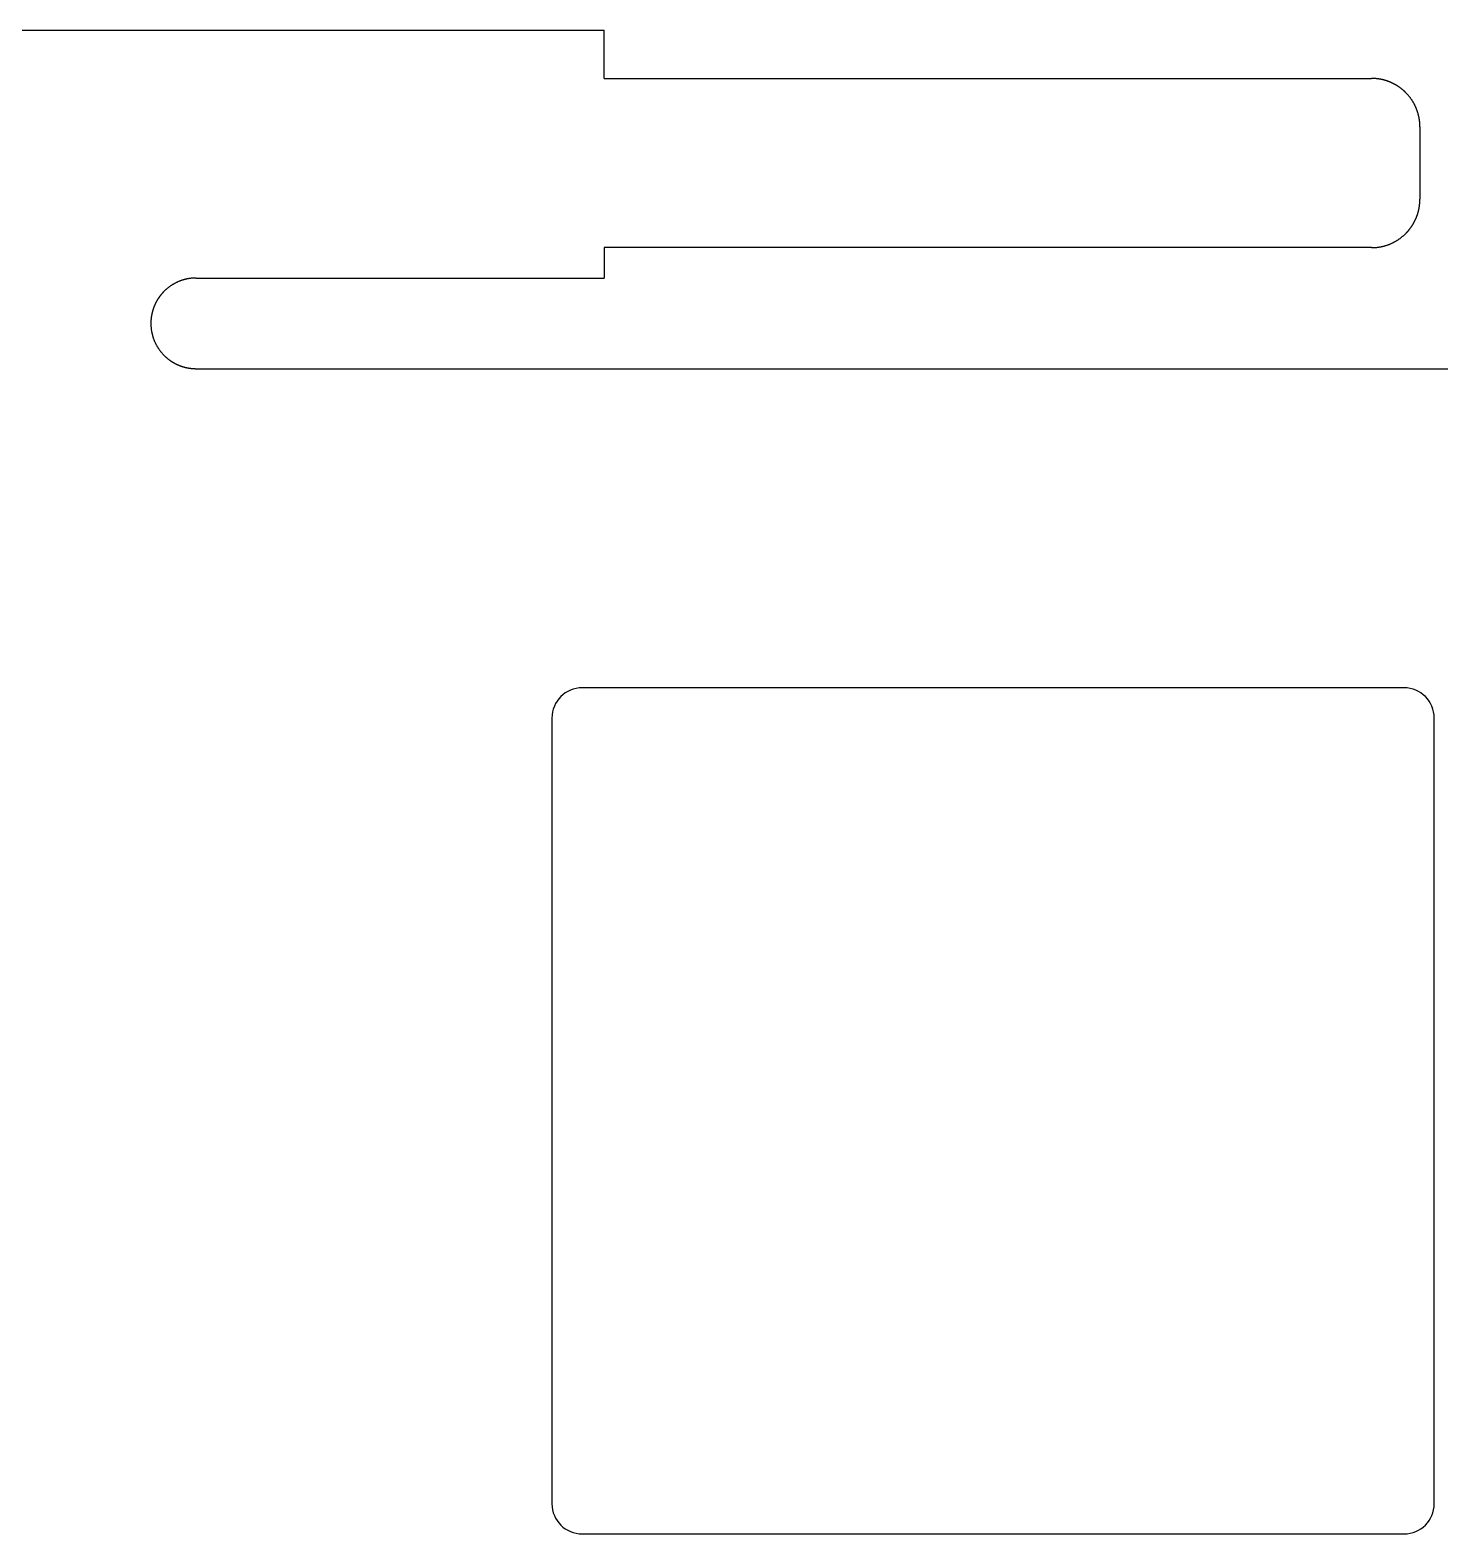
# Model space of a CAD drawing. Header units: millimetres. Extents: x -11 to 340, y -118 to 18.
# Drawn here: x 169.8 to 193.13, y -7 to 17.88 of the extents above; entities that cross this region are included whole.
import ezdxf

# ---------------------------------------------------------------- set-up
doc = ezdxf.new("R2010")
doc.units = ezdxf.units.MM
doc.header["$MEASUREMENT"] = 0
doc.layers.get('0').update_dxf_attribs({"linetype": 'CONTINUOUS'})
doc.layers.add('BLACK', color=7, linetype='CONTINUOUS')

msp = doc.modelspace()

# ---------------------------------------------------------------- linework, layer by layer
for points in [[(178.4375, 6.5), (178.4375, -6.5, 0.414212391), (178.9375, -7), (192.5375, -7, 0.414213562), (193.0375, -6.5), (193.0375, 6.5, 0.414213562), (192.5375, 7), (178.9375, 7, 0.414212391)], [(193.0375, -6.5), (193.0375, 6.5, 0.414213562), (192.5375, 7), (178.9375, 7, 0.414212391), (178.4375, 6.5), (178.4375, -6.5, 0.414212391), (178.9375, -7), (192.5375, -7, 0.414213562)]]:
    msp.add_lwpolyline(points, format="xyb", close=True)
at = {"layer": 'BLACK', "linetype": 'Continuous'}
for p, q in [((149.3, 17.882529), (179.3, 17.882529)), ((179.3, 17.082529), (179.3, 17.882529)), ((179.3, 17.082529), (192, 17.082529)), ((192.000728, 17.082529), (192, 17.082529)), ((192.004774, 17.082515), (192.000728, 17.082529)), ((192.008814, 17.082481), (192.004774, 17.082515)), ((192.012855, 17.082428), (192.008814, 17.082481)), ((192.016891, 17.082354), (192.012855, 17.082428)), ((192.020928, 17.082261), (192.016891, 17.082354)), ((192.024959, 17.082147), (192.020928, 17.082261)), ((192.02899, 17.082014), (192.024959, 17.082147)), ((192.033015, 17.08186), (192.02899, 17.082014)), ((192.037041, 17.081687), (192.033015, 17.08186)), ((192.041062, 17.081493), (192.037041, 17.081687)), ((192.045082, 17.08128), (192.041062, 17.081493)), ((192.049097, 17.081047), (192.045082, 17.08128)), ((192.053111, 17.080794), (192.049097, 17.081047)), ((192.05712, 17.080521), (192.053111, 17.080794)), ((192.061129, 17.080228), (192.05712, 17.080521)), ((192.065132, 17.079916), (192.061129, 17.080228)), ((192.069134, 17.079583), (192.065132, 17.079916)), ((192.073131, 17.079231), (192.069134, 17.079583)), ((192.077127, 17.078859), (192.073131, 17.079231)), ((192.081117, 17.078467), (192.077127, 17.078859)), ((192.085107, 17.078055), (192.081117, 17.078467)), ((192.08909, 17.077624), (192.085107, 17.078055)), ((192.093073, 17.077173), (192.08909, 17.077624)), ((192.09705, 17.076702), (192.093073, 17.077173)), ((192.101025, 17.076211), (192.09705, 17.076702)), ((192.104995, 17.075701), (192.101025, 17.076211)), ((192.108963, 17.07517), (192.104995, 17.075701)), ((192.112926, 17.074621), (192.108963, 17.07517)), ((192.116886, 17.074051), (192.112926, 17.074621)), ((192.120841, 17.073462), (192.116886, 17.074051)), ((192.124794, 17.072853), (192.120841, 17.073462)), ((192.128741, 17.072225), (192.124794, 17.072853)), ((192.132686, 17.071576), (192.128741, 17.072225)), ((192.136625, 17.070909), (192.132686, 17.071576)), ((192.140562, 17.070221), (192.136625, 17.070909)), ((192.144492, 17.069514), (192.140562, 17.070221)), ((192.14842, 17.068787), (192.144492, 17.069514)), ((192.152342, 17.068042), (192.14842, 17.068787)), ((192.156262, 17.067276), (192.152342, 17.068042)), ((192.160174, 17.066491), (192.156262, 17.067276)), ((192.164085, 17.065686), (192.160174, 17.066491)), ((192.167989, 17.064862), (192.164085, 17.065686)), ((192.17189, 17.064018), (192.167989, 17.064862)), ((192.175784, 17.063155), (192.17189, 17.064018)), ((192.179676, 17.062272), (192.175784, 17.063155)), ((192.183561, 17.06137), (192.179676, 17.062272)), ((192.187443, 17.060449), (192.183561, 17.06137)), ((192.191318, 17.059508), (192.187443, 17.060449)), ((192.19519, 17.058548), (192.191318, 17.059508)), ((192.199054, 17.057568), (192.19519, 17.058548)), ((192.202916, 17.056569), (192.199054, 17.057568)), ((192.20677, 17.055551), (192.202916, 17.056569)), ((192.210621, 17.054514), (192.20677, 17.055551)), ((192.214464, 17.053457), (192.210621, 17.054514)), ((192.218304, 17.052381), (192.214464, 17.053457)), ((192.222136, 17.051286), (192.218304, 17.052381)), ((192.225965, 17.050171), (192.222136, 17.051286)), ((192.229785, 17.049038), (192.225965, 17.050171)), ((192.233602, 17.047885), (192.229785, 17.049038)), ((192.237412, 17.046713), (192.233602, 17.047885)), ((192.241217, 17.045522), (192.237412, 17.046713)), ((192.245014, 17.044312), (192.241217, 17.045522)), ((192.248807, 17.043082), (192.245014, 17.044312)), ((192.252592, 17.041834), (192.248807, 17.043082)), ((192.256373, 17.040567), (192.252592, 17.041834)), ((192.260145, 17.039281), (192.256373, 17.040567)), ((192.263913, 17.037975), (192.260145, 17.039281)), ((192.267673, 17.036651), (192.263913, 17.037975)), ((192.271428, 17.035308), (192.267673, 17.036651)), ((192.275174, 17.033946), (192.271428, 17.035308)), ((192.278916, 17.032565), (192.275174, 17.033946)), ((192.282648, 17.031165), (192.278916, 17.032565)), ((192.286376, 17.029747), (192.282648, 17.031165)), ((192.290095, 17.02831), (192.286376, 17.029747)), ((192.293809, 17.026853), (192.290095, 17.02831)), ((192.297514, 17.025379), (192.293809, 17.026853)), ((192.301213, 17.023885), (192.297514, 17.025379)), ((192.304904, 17.022373), (192.301213, 17.023885)), ((192.308588, 17.020842), (192.304904, 17.022373)), ((192.312264, 17.019293), (192.308588, 17.020842)), ((192.315934, 17.017725), (192.312264, 17.019293)), ((192.319594, 17.016139), (192.315934, 17.017725)), ((192.323249, 17.014534), (192.319594, 17.016139)), ((192.326894, 17.012911), (192.323249, 17.014534)), ((192.330532, 17.011269), (192.326894, 17.012911)), ((192.334161, 17.009609), (192.330532, 17.011269)), ((192.337784, 17.007931), (192.334161, 17.009609)), ((192.341397, 17.006234), (192.337784, 17.007931)), ((192.345004, 17.004519), (192.341397, 17.006234)), ((192.3486, 17.002786), (192.345004, 17.004519)), ((192.35219, 17.001034), (192.3486, 17.002786)), ((192.35577, 16.999265), (192.35219, 17.001034)), ((192.359342, 16.997477), (192.35577, 16.999265)), ((192.362905, 16.995672), (192.359342, 16.997477)), ((192.36646, 16.993848), (192.362905, 16.995672)), ((192.370005, 16.992007), (192.36646, 16.993848)), ((192.373543, 16.990147), (192.370005, 16.992007)), ((192.37707, 16.98827), (192.373543, 16.990147)), ((192.38059, 16.986374), (192.37707, 16.98827)), ((192.384098, 16.984461), (192.38059, 16.986374)), ((192.3876, 16.98253), (192.384098, 16.984461)), ((192.39109, 16.980581), (192.3876, 16.98253)), ((192.394572, 16.978615), (192.39109, 16.980581)), ((192.398044, 16.976631), (192.394572, 16.978615)), ((192.401507, 16.974629), (192.398044, 16.976631)), ((192.404959, 16.972611), (192.401507, 16.974629)), ((192.408403, 16.970574), (192.404959, 16.972611)), ((192.411835, 16.968521), (192.408403, 16.970574)), ((192.415259, 16.966449), (192.411835, 16.968521)), ((192.418672, 16.964361), (192.415259, 16.966449)), ((192.422075, 16.962255), (192.418672, 16.964361)), ((192.425468, 16.960132), (192.422075, 16.962255)), ((192.428851, 16.957991), (192.425468, 16.960132)), ((192.432222, 16.955834), (192.428851, 16.957991)), ((192.435584, 16.95366), (192.432222, 16.955834)), ((192.438935, 16.951469), (192.435584, 16.95366)), ((192.442276, 16.94926), (192.438935, 16.951469)), ((192.445605, 16.947035), (192.442276, 16.94926)), ((192.448924, 16.944793), (192.445605, 16.947035)), ((192.452232, 16.942535), (192.448924, 16.944793)), ((192.455529, 16.940259), (192.452232, 16.942535)), ((192.458814, 16.937967), (192.455529, 16.940259)), ((192.462089, 16.935658), (192.458814, 16.937967)), ((192.465352, 16.933333), (192.462089, 16.935658)), ((192.468604, 16.930991), (192.465352, 16.933333)), ((192.471844, 16.928633), (192.468604, 16.930991)), ((192.475073, 16.926259), (192.471844, 16.928633)), ((192.47829, 16.923868), (192.475073, 16.926259)), ((192.481496, 16.921461), (192.47829, 16.923868)), ((192.484689, 16.919039), (192.481496, 16.921461)), ((192.487871, 16.916599), (192.484689, 16.919039)), ((192.491041, 16.914144), (192.487871, 16.916599)), ((192.494199, 16.911673), (192.491041, 16.914144)), ((192.497344, 16.909186), (192.494199, 16.911673)), ((192.500477, 16.906683), (192.497344, 16.909186)), ((192.503598, 16.904165), (192.500477, 16.906683)), ((192.506707, 16.901631), (192.503598, 16.904165)), ((192.509802, 16.899081), (192.506707, 16.901631)), ((192.512886, 16.896515), (192.509802, 16.899081)), ((192.515956, 16.893935), (192.512886, 16.896515)), ((192.519014, 16.891338), (192.515956, 16.893935)), ((192.522059, 16.888727), (192.519014, 16.891338)), ((192.525092, 16.8861), (192.522059, 16.888727)), ((192.52811, 16.883458), (192.525092, 16.8861)), ((192.531116, 16.880801), (192.52811, 16.883458)), ((192.534109, 16.878129), (192.531116, 16.880801)), ((192.537089, 16.875442), (192.534109, 16.878129)), ((192.540055, 16.87274), (192.537089, 16.875442)), ((192.543007, 16.870023), (192.540055, 16.87274)), ((192.545946, 16.867292), (192.543007, 16.870023)), ((192.548872, 16.864546), (192.545946, 16.867292)), ((192.551784, 16.861785), (192.548872, 16.864546)), ((192.554682, 16.85901), (192.551784, 16.861785)), ((192.557566, 16.85622), (192.554682, 16.85901)), ((192.560436, 16.853416), (192.557566, 16.85622)), ((192.563292, 16.850598), (192.560436, 16.853416)), ((192.568962, 16.844919), (192.563292, 16.850598)), ((192.574575, 16.839184), (192.568962, 16.844919)), ((192.580131, 16.833393), (192.574575, 16.839184)), ((192.585628, 16.827548), (192.580131, 16.833393)), ((192.591066, 16.821648), (192.585628, 16.827548)), ((192.596445, 16.815695), (192.591066, 16.821648)), ((192.601764, 16.809689), (192.596445, 16.815695)), ((192.607022, 16.803631), (192.601764, 16.809689)), ((192.612219, 16.797522), (192.607022, 16.803631)), ((192.617354, 16.791361), (192.612219, 16.797522)), ((192.622426, 16.785151), (192.617354, 16.791361)), ((192.627436, 16.778891), (192.622426, 16.785151)), ((192.632382, 16.772583), (192.627436, 16.778891)), ((192.637265, 16.766227), (192.632382, 16.772583)), ((192.642082, 16.759823), (192.637265, 16.766227)), ((192.646835, 16.753373), (192.642082, 16.759823)), ((192.651522, 16.746877), (192.646835, 16.753373)), ((192.656144, 16.740335), (192.651522, 16.746877)), ((192.660699, 16.73375), (192.656144, 16.740335)), ((192.665187, 16.72712), (192.660699, 16.73375)), ((192.669607, 16.720447), (192.665187, 16.72712)), ((192.67396, 16.713733), (192.669607, 16.720447)), ((192.678244, 16.706976), (192.67396, 16.713733)), ((192.68246, 16.700179), (192.678244, 16.706976)), ((192.686606, 16.693341), (192.68246, 16.700179)), ((192.690683, 16.686464), (192.686606, 16.693341)), ((192.69469, 16.679548), (192.690683, 16.686464)), ((192.698627, 16.672594), (192.69469, 16.679548)), ((192.702493, 16.665603), (192.698627, 16.672594)), ((192.706288, 16.658575), (192.702493, 16.665603)), ((192.710012, 16.651511), (192.706288, 16.658575)), ((192.713664, 16.644411), (192.710012, 16.651511)), ((192.717243, 16.637277), (192.713664, 16.644411)), ((192.720751, 16.63011), (192.717243, 16.637277)), ((192.724185, 16.622909), (192.720751, 16.63011)), ((192.727547, 16.615675), (192.724185, 16.622909)), ((192.730835, 16.60841), (192.727547, 16.615675)), ((192.73405, 16.601113), (192.730835, 16.60841)), ((192.737191, 16.593786), (192.73405, 16.601113)), ((192.740257, 16.586429), (192.737191, 16.593786)), ((192.74325, 16.579043), (192.740257, 16.586429)), ((192.746167, 16.571629), (192.74325, 16.579043)), ((192.74901, 16.564186), (192.746167, 16.571629)), ((192.751778, 16.556716), (192.74901, 16.564186)), ((192.75447, 16.54922), (192.751778, 16.556716)), ((192.757087, 16.541697), (192.75447, 16.54922)), ((192.759628, 16.534149), (192.757087, 16.541697)), ((192.762093, 16.526576), (192.759628, 16.534149)), ((192.764482, 16.51898), (192.762093, 16.526576)), ((192.766794, 16.511359), (192.764482, 16.51898)), ((192.76903, 16.503716), (192.766794, 16.511359)), ((192.771189, 16.49605), (192.76903, 16.503716)), ((192.773272, 16.488362), (192.771189, 16.49605)), ((192.775277, 16.480653), (192.773272, 16.488362)), ((192.777205, 16.472924), (192.775277, 16.480653)), ((192.779056, 16.465174), (192.777205, 16.472924)), ((192.780829, 16.457404), (192.779056, 16.465174)), ((192.782525, 16.449616), (192.780829, 16.457404)), ((192.784143, 16.441809), (192.782525, 16.449616)), ((192.785683, 16.433984), (192.784143, 16.441809)), ((192.787145, 16.426142), (192.785683, 16.433984)), ((192.788529, 16.418282), (192.787145, 16.426142)), ((192.789835, 16.410406), (192.788529, 16.418282)), ((192.791062, 16.402514), (192.789835, 16.410406)), ((192.792211, 16.394607), (192.791062, 16.402514)), ((192.793281, 16.386685), (192.792211, 16.394607)), ((192.794273, 16.378748), (192.793281, 16.386685)), ((192.795186, 16.370796), (192.794273, 16.378748)), ((192.79602, 16.362832), (192.795186, 16.370796)), ((192.796775, 16.354854), (192.79602, 16.362832)), ((192.797451, 16.346863), (192.796775, 16.354854)), ((192.798047, 16.33886), (192.797451, 16.346863)), ((192.798565, 16.330845), (192.798047, 16.33886)), ((192.799003, 16.322819), (192.798565, 16.330845)), ((192.799362, 16.314782), (192.799003, 16.322819)), ((192.799641, 16.306733), (192.799362, 16.314782)), ((192.79984, 16.298675), (192.799641, 16.306733)), ((192.79996, 16.290607), (192.79984, 16.298675)), ((192.8, 16.282529), (192.79996, 16.290607)), ((192.8, 16.282529), (192.8, 15.082529)), ((192.784747, 14.926267), (192.785513, 14.930187)), ((192.785513, 14.930187), (192.786258, 14.934109)), ((192.786258, 14.934109), (192.786985, 14.938037)), ((192.786985, 14.938037), (192.787692, 14.941967)), ((192.787692, 14.941967), (192.78838, 14.945904)), ((192.78838, 14.945904), (192.789047, 14.949843)), ((192.789047, 14.949843), (192.789696, 14.953788)), ((192.789696, 14.953788), (192.790324, 14.957735)), ((192.790324, 14.957735), (192.790933, 14.961688)), ((192.790933, 14.961688), (192.791522, 14.965643)), ((192.791522, 14.965643), (192.792092, 14.969603)), ((192.792092, 14.969603), (192.792641, 14.973566)), ((192.792641, 14.973566), (192.793172, 14.977534)), ((192.793172, 14.977534), (192.793682, 14.981504)), ((192.793682, 14.981504), (192.794173, 14.985479)), ((192.794173, 14.985479), (192.794644, 14.989456)), ((192.794644, 14.989456), (192.795095, 14.993439)), ((192.795095, 14.993439), (192.795526, 14.997422)), ((192.795526, 14.997422), (192.795938, 15.001412)), ((192.795938, 15.001412), (192.79633, 15.005402)), ((192.79633, 15.005402), (192.796702, 15.009398)), ((192.796702, 15.009398), (192.797054, 15.013395)), ((192.797054, 15.013395), (192.797387, 15.017397)), ((192.797387, 15.017397), (192.797699, 15.0214)), ((192.797699, 15.0214), (192.797992, 15.025409)), ((192.797992, 15.025409), (192.798265, 15.029418)), ((192.798265, 15.029418), (192.798518, 15.033432)), ((192.798518, 15.033432), (192.798751, 15.037447)), ((192.798751, 15.037447), (192.798964, 15.041467)), ((192.798964, 15.041467), (192.799158, 15.045488)), ((192.799158, 15.045488), (192.799331, 15.049514)), ((192.799331, 15.049514), (192.799485, 15.053539)), ((192.799485, 15.053539), (192.799618, 15.05757)), ((192.799618, 15.05757), (192.799732, 15.061601)), ((192.799732, 15.061601), (192.799825, 15.065638)), ((192.799825, 15.065638), (192.799899, 15.069674)), ((192.799899, 15.069674), (192.799952, 15.073715)), ((192.799952, 15.073715), (192.799986, 15.077756)), ((192.799986, 15.077756), (192.8, 15.081801)), ((192.8, 15.081801), (192.8, 15.082529)), ((192.690082, 14.67757), (192.6921, 14.681022)), ((192.6921, 14.681022), (192.694102, 14.684485)), ((192.694102, 14.684485), (192.696086, 14.687957)), ((192.696086, 14.687957), (192.698052, 14.691439)), ((192.698052, 14.691439), (192.700001, 14.694929)), ((192.700001, 14.694929), (192.701932, 14.698431)), ((192.701932, 14.698431), (192.703845, 14.701939)), ((192.703845, 14.701939), (192.705741, 14.705459)), ((192.705741, 14.705459), (192.707618, 14.708986)), ((192.707618, 14.708986), (192.709478, 14.712524)), ((192.709478, 14.712524), (192.711319, 14.716069)), ((192.711319, 14.716069), (192.713143, 14.719624)), ((192.713143, 14.719624), (192.714948, 14.723187)), ((192.714948, 14.723187), (192.716736, 14.726759)), ((192.716736, 14.726759), (192.718505, 14.730339)), ((192.718505, 14.730339), (192.720257, 14.733929)), ((192.720257, 14.733929), (192.72199, 14.737525)), ((192.72199, 14.737525), (192.723705, 14.741132)), ((192.723705, 14.741132), (192.725402, 14.744745)), ((192.725402, 14.744745), (192.72708, 14.748368)), ((192.72708, 14.748368), (192.72874, 14.751997)), ((192.72874, 14.751997), (192.730382, 14.755635)), ((192.730382, 14.755635), (192.732005, 14.75928)), ((192.732005, 14.75928), (192.73361, 14.762935)), ((192.73361, 14.762935), (192.735196, 14.766595)), ((192.735196, 14.766595), (192.736764, 14.770265)), ((192.736764, 14.770265), (192.738313, 14.773941)), ((192.738313, 14.773941), (192.739844, 14.777625)), ((192.739844, 14.777625), (192.741356, 14.781316)), ((192.741356, 14.781316), (192.74285, 14.785015)), ((192.74285, 14.785015), (192.744324, 14.78872)), ((192.744324, 14.78872), (192.745781, 14.792434)), ((192.745781, 14.792434), (192.747218, 14.796153)), ((192.747218, 14.796153), (192.748636, 14.799881)), ((192.748636, 14.799881), (192.750036, 14.803613)), ((192.750036, 14.803613), (192.751417, 14.807355)), ((192.751417, 14.807355), (192.752779, 14.811101)), ((192.752779, 14.811101), (192.754122, 14.814856)), ((192.754122, 14.814856), (192.755446, 14.818616)), ((192.755446, 14.818616), (192.756752, 14.822384)), ((192.756752, 14.822384), (192.758038, 14.826156)), ((192.758038, 14.826156), (192.759305, 14.829937)), ((192.759305, 14.829937), (192.760553, 14.833722)), ((192.760553, 14.833722), (192.761783, 14.837515)), ((192.761783, 14.837515), (192.762993, 14.841312)), ((192.762993, 14.841312), (192.764184, 14.845117)), ((192.764184, 14.845117), (192.765356, 14.848927)), ((192.765356, 14.848927), (192.766509, 14.852744)), ((192.766509, 14.852744), (192.767642, 14.856564)), ((192.767642, 14.856564), (192.768757, 14.860393)), ((192.768757, 14.860393), (192.769852, 14.864225)), ((192.769852, 14.864225), (192.770928, 14.868065)), ((192.770928, 14.868065), (192.771985, 14.871908)), ((192.771985, 14.871908), (192.773022, 14.875759)), ((192.773022, 14.875759), (192.77404, 14.879613)), ((192.77404, 14.879613), (192.775039, 14.883475)), ((192.775039, 14.883475), (192.776019, 14.887339)), ((192.776019, 14.887339), (192.776979, 14.891211)), ((192.776979, 14.891211), (192.77792, 14.895086)), ((192.77792, 14.895086), (192.778841, 14.898968)), ((192.778841, 14.898968), (192.779743, 14.902853)), ((192.779743, 14.902853), (192.780626, 14.906745)), ((192.780626, 14.906745), (192.781489, 14.910639)), ((192.781489, 14.910639), (192.782333, 14.91454)), ((192.782333, 14.91454), (192.783157, 14.918444)), ((192.783157, 14.918444), (192.783962, 14.922355)), ((192.783962, 14.922355), (192.784747, 14.926267)), ((192.464348, 14.431007), (192.470844, 14.435694)), ((192.470844, 14.435694), (192.477294, 14.440447)), ((192.477294, 14.440447), (192.483698, 14.445264)), ((192.483698, 14.445264), (192.490054, 14.450147)), ((192.490054, 14.450147), (192.496362, 14.455093)), ((192.496362, 14.455093), (192.502622, 14.460103)), ((192.502622, 14.460103), (192.508832, 14.465175)), ((192.508832, 14.465175), (192.514993, 14.47031)), ((192.514993, 14.47031), (192.521102, 14.475507)), ((192.521102, 14.475507), (192.52716, 14.480765)), ((192.52716, 14.480765), (192.533166, 14.486084)), ((192.533166, 14.486084), (192.539119, 14.491463)), ((192.539119, 14.491463), (192.545019, 14.496901)), ((192.545019, 14.496901), (192.550864, 14.502398)), ((192.550864, 14.502398), (192.556655, 14.507954)), ((192.556655, 14.507954), (192.56239, 14.513567)), ((192.56239, 14.513567), (192.568069, 14.519237)), ((192.568069, 14.519237), (192.570887, 14.522093)), ((192.570887, 14.522093), (192.573691, 14.524963)), ((192.573691, 14.524963), (192.576481, 14.527847)), ((192.576481, 14.527847), (192.579256, 14.530745)), ((192.579256, 14.530745), (192.582017, 14.533657)), ((192.582017, 14.533657), (192.584763, 14.536583)), ((192.584763, 14.536583), (192.587494, 14.539522)), ((192.587494, 14.539522), (192.590211, 14.542474)), ((192.590211, 14.542474), (192.592913, 14.54544)), ((192.592913, 14.54544), (192.5956, 14.54842)), ((192.5956, 14.54842), (192.598272, 14.551413)), ((192.598272, 14.551413), (192.600929, 14.554419)), ((192.600929, 14.554419), (192.603571, 14.557437)), ((192.603571, 14.557437), (192.606198, 14.56047)), ((192.606198, 14.56047), (192.608809, 14.563515)), ((192.608809, 14.563515), (192.611406, 14.566573)), ((192.611406, 14.566573), (192.613986, 14.569643)), ((192.613986, 14.569643), (192.616552, 14.572727)), ((192.616552, 14.572727), (192.619102, 14.575822)), ((192.619102, 14.575822), (192.621636, 14.578931)), ((192.621636, 14.578931), (192.624154, 14.582052)), ((192.624154, 14.582052), (192.626657, 14.585185)), ((192.626657, 14.585185), (192.629144, 14.58833)), ((192.629144, 14.58833), (192.631615, 14.591488)), ((192.631615, 14.591488), (192.63407, 14.594658)), ((192.63407, 14.594658), (192.63651, 14.59784)), ((192.63651, 14.59784), (192.638932, 14.601033)), ((192.638932, 14.601033), (192.641339, 14.604239)), ((192.641339, 14.604239), (192.64373, 14.607456)), ((192.64373, 14.607456), (192.646104, 14.610685)), ((192.646104, 14.610685), (192.648462, 14.613925)), ((192.648462, 14.613925), (192.650804, 14.617177)), ((192.650804, 14.617177), (192.653129, 14.62044)), ((192.653129, 14.62044), (192.655438, 14.623715)), ((192.655438, 14.623715), (192.65773, 14.627)), ((192.65773, 14.627), (192.660006, 14.630297)), ((192.660006, 14.630297), (192.662264, 14.633605)), ((192.662264, 14.633605), (192.664506, 14.636924)), ((192.664506, 14.636924), (192.666731, 14.640253)), ((192.666731, 14.640253), (192.66894, 14.643594)), ((192.66894, 14.643594), (192.671131, 14.646945)), ((192.671131, 14.646945), (192.673305, 14.650307)), ((192.673305, 14.650307), (192.675462, 14.653678)), ((192.675462, 14.653678), (192.677603, 14.657061)), ((192.677603, 14.657061), (192.679726, 14.660454)), ((192.679726, 14.660454), (192.681832, 14.663857)), ((192.681832, 14.663857), (192.68392, 14.66727)), ((192.68392, 14.66727), (192.685992, 14.670694)), ((192.685992, 14.670694), (192.688045, 14.674126)), ((192.688045, 14.674126), (192.690082, 14.67757)), ((192, 14.282529), (179.3, 14.282529)), ((179.3, 14.282529), (179.3, 13.78)), ((192, 14.282529), (192.008078, 14.282569)), ((192.008078, 14.282569), (192.016146, 14.282689)), ((192.016146, 14.282689), (192.024204, 14.282888)), ((192.024204, 14.282888), (192.032253, 14.283167)), ((192.032253, 14.283167), (192.04029, 14.283526)), ((192.04029, 14.283526), (192.048316, 14.283964)), ((192.048316, 14.283964), (192.056331, 14.284482)), ((192.056331, 14.284482), (192.064334, 14.285078)), ((192.064334, 14.285078), (192.072325, 14.285754)), ((192.072325, 14.285754), (192.080303, 14.286509)), ((192.080303, 14.286509), (192.088267, 14.287343)), ((192.088267, 14.287343), (192.096219, 14.288256)), ((192.096219, 14.288256), (192.104156, 14.289248)), ((192.104156, 14.289248), (192.112078, 14.290318)), ((192.112078, 14.290318), (192.119985, 14.291467)), ((192.119985, 14.291467), (192.127877, 14.292694)), ((192.127877, 14.292694), (192.135753, 14.294)), ((192.135753, 14.294), (192.143613, 14.295384)), ((192.143613, 14.295384), (192.151455, 14.296846)), ((192.151455, 14.296846), (192.15928, 14.298386)), ((192.15928, 14.298386), (192.167087, 14.300004)), ((192.167087, 14.300004), (192.174875, 14.3017)), ((192.174875, 14.3017), (192.182645, 14.303473)), ((192.182645, 14.303473), (192.190395, 14.305324)), ((192.190395, 14.305324), (192.198124, 14.307252)), ((192.198124, 14.307252), (192.205833, 14.309257)), ((192.205833, 14.309257), (192.213521, 14.31134)), ((192.213521, 14.31134), (192.221187, 14.313499)), ((192.221187, 14.313499), (192.22883, 14.315735)), ((192.22883, 14.315735), (192.236451, 14.318047)), ((192.236451, 14.318047), (192.244047, 14.320436)), ((192.244047, 14.320436), (192.25162, 14.322901)), ((192.25162, 14.322901), (192.259168, 14.325442)), ((192.259168, 14.325442), (192.266691, 14.328059)), ((192.266691, 14.328059), (192.274187, 14.330751)), ((192.274187, 14.330751), (192.281657, 14.333519)), ((192.281657, 14.333519), (192.2891, 14.336362)), ((192.2891, 14.336362), (192.296514, 14.339279)), ((192.296514, 14.339279), (192.3039, 14.342272)), ((192.3039, 14.342272), (192.311257, 14.345338)), ((192.311257, 14.345338), (192.318584, 14.348479)), ((192.318584, 14.348479), (192.325881, 14.351694)), ((192.325881, 14.351694), (192.333146, 14.354982)), ((192.333146, 14.354982), (192.34038, 14.358344)), ((192.34038, 14.358344), (192.347581, 14.361778)), ((192.347581, 14.361778), (192.354748, 14.365286)), ((192.354748, 14.365286), (192.361882, 14.368865)), ((192.361882, 14.368865), (192.368982, 14.372517)), ((192.368982, 14.372517), (192.376046, 14.376241)), ((192.376046, 14.376241), (192.383074, 14.380036)), ((192.383074, 14.380036), (192.390065, 14.383902)), ((192.390065, 14.383902), (192.397019, 14.387839)), ((192.397019, 14.387839), (192.403935, 14.391846)), ((192.403935, 14.391846), (192.410812, 14.395923)), ((192.410812, 14.395923), (192.41765, 14.400069)), ((192.41765, 14.400069), (192.424447, 14.404285)), ((192.424447, 14.404285), (192.431204, 14.408569)), ((192.431204, 14.408569), (192.437918, 14.412922)), ((192.437918, 14.412922), (192.444591, 14.417342)), ((192.444591, 14.417342), (192.451221, 14.42183)), ((192.451221, 14.42183), (192.457806, 14.426385)), ((192.457806, 14.426385), (192.464348, 14.431007)), ((172.186892, 13.686398), (172.180146, 13.682613)), ((172.193676, 13.690114), (172.186892, 13.686398)), ((172.200497, 13.693757), (172.193676, 13.690114)), ((172.207353, 13.69733), (172.200497, 13.693757)), ((172.214243, 13.70083), (172.207353, 13.69733)), ((172.221169, 13.704258), (172.214243, 13.70083)), ((172.228127, 13.707614), (172.221169, 13.704258)), ((172.235119, 13.710896), (172.228127, 13.707614)), ((172.242142, 13.714106), (172.235119, 13.710896)), ((172.249197, 13.717242), (172.242142, 13.714106)), ((172.256283, 13.720304), (172.249197, 13.717242)), ((172.263398, 13.723292), (172.256283, 13.720304)), ((172.270543, 13.726206), (172.263398, 13.723292)), ((172.277717, 13.729045), (172.270543, 13.726206)), ((172.284919, 13.731809), (172.277717, 13.729045)), ((172.292148, 13.734498), (172.284919, 13.731809)), ((172.299404, 13.737112), (172.292148, 13.734498)), ((172.306686, 13.739651), (172.299404, 13.737112)), ((172.313993, 13.742113), (172.306686, 13.739651)), ((172.321325, 13.7445), (172.313993, 13.742113)), ((172.328681, 13.74681), (172.321325, 13.7445)), ((172.336061, 13.749045), (172.328681, 13.74681)), ((172.343464, 13.751202), (172.336061, 13.749045)), ((172.350889, 13.753283), (172.343464, 13.751202)), ((172.358336, 13.755287), (172.350889, 13.753283)), ((172.365804, 13.757214), (172.358336, 13.755287)), ((172.373292, 13.759064), (172.365804, 13.757214)), ((172.380801, 13.760836), (172.373292, 13.759064)), ((172.388329, 13.762531), (172.380801, 13.760836)), ((172.395876, 13.764148), (172.388329, 13.762531)), ((172.403441, 13.765687), (172.395876, 13.764148)), ((172.411024, 13.767149), (172.403441, 13.765687)), ((172.418624, 13.768532), (172.411024, 13.767149)), ((172.426242, 13.769837), (172.418624, 13.768532)), ((172.433875, 13.771064), (172.426242, 13.769837)), ((172.441524, 13.772213), (172.433875, 13.771064)), ((172.449188, 13.773283), (172.441524, 13.772213)), ((172.456867, 13.774274), (172.449188, 13.773283)), ((172.464561, 13.775187), (172.456867, 13.774274)), ((172.472268, 13.776021), (172.464561, 13.775187)), ((172.479988, 13.776775), (172.472268, 13.776021)), ((172.487721, 13.777451), (172.479988, 13.776775)), ((172.495467, 13.778048), (172.487721, 13.777451)), ((172.503225, 13.778565), (172.495467, 13.778048)), ((172.510994, 13.779003), (172.503225, 13.778565)), ((172.518775, 13.779362), (172.510994, 13.779003)), ((172.526566, 13.779641), (172.518775, 13.779362)), ((172.534368, 13.77984), (172.526566, 13.779641)), ((172.542179, 13.77996), (172.534368, 13.77984)), ((172.55, 13.78), (172.542179, 13.77996)), ((172.55, 13.78), (179.3, 13.78)), ((171.920146, 13.437329), (171.918046, 13.43407)), ((171.922262, 13.440576), (171.920146, 13.437329)), ((171.924396, 13.443814), (171.922262, 13.440576)), ((171.926546, 13.44704), (171.924396, 13.443814)), ((171.928714, 13.450256), (171.926546, 13.44704)), ((171.930898, 13.45346), (171.928714, 13.450256)), ((171.933099, 13.456655), (171.930898, 13.45346)), ((171.935316, 13.459837), (171.933099, 13.456655)), ((171.93755, 13.463009), (171.935316, 13.459837)), ((171.939801, 13.466168), (171.93755, 13.463009)), ((171.942068, 13.469318), (171.939801, 13.466168)), ((171.944351, 13.472455), (171.942068, 13.469318)), ((171.946651, 13.475581), (171.944351, 13.472455)), ((171.948967, 13.478694), (171.946651, 13.475581)), ((171.9513, 13.481797), (171.948967, 13.478694)), ((171.953648, 13.484887), (171.9513, 13.481797)), ((171.956012, 13.487966), (171.953648, 13.484887)), ((171.958393, 13.491033), (171.956012, 13.487966)), ((171.960789, 13.494087), (171.958393, 13.491033)), ((171.963201, 13.497129), (171.960789, 13.494087)), ((171.96563, 13.50016), (171.963201, 13.497129)), ((171.968073, 13.503177), (171.96563, 13.50016)), ((171.970533, 13.506183), (171.968073, 13.503177)), ((171.973008, 13.509175), (171.970533, 13.506183)), ((171.975499, 13.512155), (171.973008, 13.509175)), ((171.978004, 13.515122), (171.975499, 13.512155)), ((171.980526, 13.518077), (171.978004, 13.515122)), ((171.983062, 13.521018), (171.980526, 13.518077)), ((171.985614, 13.523947), (171.983062, 13.521018)), ((171.988181, 13.526862), (171.985614, 13.523947)), ((171.990763, 13.529765), (171.988181, 13.526862)), ((171.99336, 13.532654), (171.990763, 13.529765)), ((171.995972, 13.53553), (171.99336, 13.532654)), ((171.998599, 13.538392), (171.995972, 13.53553)), ((172.001241, 13.541241), (171.998599, 13.538392)), ((172.003897, 13.544076), (172.001241, 13.541241)), ((172.006568, 13.546897), (172.003897, 13.544076)), ((172.009253, 13.549705), (172.006568, 13.546897)), ((172.011952, 13.552499), (172.009253, 13.549705)), ((172.014667, 13.555279), (172.011952, 13.552499)), ((172.017395, 13.558045), (172.014667, 13.555279)), ((172.020137, 13.560797), (172.017395, 13.558045)), ((172.025665, 13.566258), (172.020137, 13.560797)), ((172.031248, 13.571662), (172.025665, 13.566258)), ((172.036886, 13.577007), (172.031248, 13.571662)), ((172.042578, 13.582294), (172.036886, 13.577007)), ((172.048325, 13.587522), (172.042578, 13.582294)), ((172.054124, 13.59269), (172.048325, 13.587522)), ((172.059976, 13.597798), (172.054124, 13.59269)), ((172.065879, 13.602844), (172.059976, 13.597798)), ((172.071833, 13.607829), (172.065879, 13.602844)), ((172.077837, 13.612751), (172.071833, 13.607829)), ((172.083891, 13.617611), (172.077837, 13.612751)), ((172.089994, 13.622407), (172.083891, 13.617611)), ((172.096145, 13.627139), (172.089994, 13.622407)), ((172.102343, 13.631807), (172.096145, 13.627139)), ((172.108588, 13.63641), (172.102343, 13.631807)), ((172.114878, 13.640947), (172.108588, 13.63641)), ((172.121214, 13.645419), (172.114878, 13.640947)), ((172.127594, 13.649824), (172.121214, 13.645419)), ((172.134018, 13.654162), (172.127594, 13.649824)), ((172.140484, 13.658432), (172.134018, 13.654162)), ((172.146993, 13.662634), (172.140484, 13.658432)), ((172.153544, 13.666768), (172.146993, 13.662634)), ((172.160135, 13.670834), (172.153544, 13.666768)), ((172.166766, 13.67483), (172.160135, 13.670834)), ((172.173437, 13.678756), (172.166766, 13.67483)), ((172.180146, 13.682613), (172.173437, 13.678756)), ((171.816858, 13.188864), (171.816053, 13.185084)), ((171.817682, 13.192638), (171.816858, 13.188864)), ((171.818526, 13.196409), (171.817682, 13.192638)), ((171.819389, 13.200173), (171.818526, 13.196409)), ((171.820272, 13.203934), (171.819389, 13.200173)), ((171.821174, 13.207688), (171.820272, 13.203934)), ((171.822096, 13.211439), (171.821174, 13.207688)), ((171.823036, 13.215183), (171.822096, 13.211439)), ((171.823996, 13.218924), (171.823036, 13.215183)), ((171.824976, 13.222657), (171.823996, 13.218924)), ((171.825975, 13.226388), (171.824976, 13.222657)), ((171.826992, 13.23011), (171.825975, 13.226388)), ((171.82803, 13.23383), (171.826992, 13.23011)), ((171.829086, 13.237542), (171.82803, 13.23383)), ((171.830162, 13.24125), (171.829086, 13.237542)), ((171.831257, 13.24495), (171.830162, 13.24125)), ((171.832371, 13.248647), (171.831257, 13.24495)), ((171.833504, 13.252335), (171.832371, 13.248647)), ((171.834657, 13.25602), (171.833504, 13.252335)), ((171.835828, 13.259697), (171.834657, 13.25602)), ((171.837019, 13.26337), (171.835828, 13.259697)), ((171.838228, 13.267034), (171.837019, 13.26337)), ((171.839457, 13.270695), (171.838228, 13.267034)), ((171.840704, 13.274346), (171.839457, 13.270695)), ((171.841971, 13.277994), (171.840704, 13.274346)), ((171.843256, 13.281633), (171.841971, 13.277994)), ((171.844561, 13.285267), (171.843256, 13.281633)), ((171.845884, 13.288893), (171.844561, 13.285267)), ((171.847226, 13.292514), (171.845884, 13.288893)), ((171.848587, 13.296126), (171.847226, 13.292514)), ((171.849967, 13.299734), (171.848587, 13.296126)), ((171.851365, 13.303332), (171.849967, 13.299734)), ((171.852782, 13.306925), (171.851365, 13.303332)), ((171.854218, 13.310509), (171.852782, 13.306925)), ((171.855673, 13.314088), (171.854218, 13.310509)), ((171.857146, 13.317658), (171.855673, 13.314088)), ((171.858638, 13.321222), (171.857146, 13.317658)), ((171.860148, 13.324776), (171.858638, 13.321222)), ((171.861677, 13.328325), (171.860148, 13.324776)), ((171.863224, 13.331865), (171.861677, 13.328325)), ((171.864791, 13.335398), (171.863224, 13.331865)), ((171.866375, 13.338922), (171.864791, 13.335398)), ((171.867978, 13.34244), (171.866375, 13.338922)), ((171.869598, 13.345948), (171.867978, 13.34244)), ((171.871238, 13.349449), (171.869598, 13.345948)), ((171.872895, 13.352941), (171.871238, 13.349449)), ((171.874572, 13.356426), (171.872895, 13.352941)), ((171.876265, 13.359901), (171.874572, 13.356426)), ((171.877978, 13.363369), (171.876265, 13.359901)), ((171.879708, 13.366827), (171.877978, 13.363369)), ((171.881457, 13.370278), (171.879708, 13.366827)), ((171.883223, 13.373719), (171.881457, 13.370278)), ((171.885007, 13.377152), (171.883223, 13.373719)), ((171.886809, 13.380575), (171.885007, 13.377152)), ((171.88863, 13.383991), (171.886809, 13.380575)), ((171.890467, 13.387396), (171.88863, 13.383991)), ((171.892324, 13.390793), (171.890467, 13.387396)), ((171.894197, 13.394179), (171.892324, 13.390793)), ((171.896089, 13.397558), (171.894197, 13.394179)), ((171.897997, 13.400926), (171.896089, 13.397558)), ((171.899924, 13.404285), (171.897997, 13.400926)), ((171.901868, 13.407634), (171.899924, 13.404285)), ((171.90383, 13.410974), (171.901868, 13.407634)), ((171.905808, 13.414303), (171.90383, 13.410974)), ((171.907805, 13.417623), (171.905808, 13.414303)), ((171.909818, 13.420933), (171.907805, 13.417623)), ((171.91185, 13.424233), (171.909818, 13.420933)), ((171.913898, 13.427522), (171.91185, 13.424233)), ((171.915963, 13.430802), (171.913898, 13.427522)), ((171.918046, 13.43407), (171.915963, 13.430802)), ((171.800015, 13.034714), (171.8, 13.030797)), ((171.8, 13.030797), (171.8, 13.03)), ((171.8, 13.03), (171.80004, 13.022179)), ((171.800049, 13.038626), (171.800015, 13.034714)), ((171.80004, 13.022179), (171.80016, 13.014368)), ((171.800103, 13.042539), (171.800049, 13.038626)), ((171.800177, 13.046446), (171.800103, 13.042539)), ((171.80016, 13.014368), (171.800359, 13.006566)), ((171.800271, 13.050354), (171.800177, 13.046446)), ((171.800385, 13.054257), (171.800271, 13.050354)), ((171.800359, 13.006566), (171.800638, 12.998775)), ((171.800519, 13.058159), (171.800385, 13.054257)), ((171.800673, 13.062056), (171.800519, 13.058159)), ((171.800638, 12.998775), (171.800997, 12.990994)), ((171.800847, 13.065953), (171.800673, 13.062056)), ((171.80104, 13.069845), (171.800847, 13.065953)), ((171.800997, 12.990994), (171.801435, 12.983225)), ((171.801254, 13.073737), (171.80104, 13.069845)), ((171.801488, 13.077623), (171.801254, 13.073737)), ((171.801435, 12.983225), (171.801952, 12.975467)), ((171.801741, 13.081509), (171.801488, 13.077623)), ((171.802014, 13.085389), (171.801741, 13.081509)), ((171.801952, 12.975467), (171.802549, 12.967721)), ((171.802308, 13.089269), (171.802014, 13.085389)), ((171.802621, 13.093144), (171.802308, 13.089269)), ((171.802549, 12.967721), (171.803225, 12.959988)), ((171.802953, 13.097017), (171.802621, 13.093144)), ((171.803306, 13.100885), (171.802953, 13.097017)), ((171.803225, 12.959988), (171.803979, 12.952268)), ((171.803679, 13.104753), (171.803306, 13.100885)), ((171.804071, 13.108614), (171.803679, 13.104753)), ((171.803979, 12.952268), (171.804813, 12.94456)), ((171.804483, 13.112475), (171.804071, 13.108614)), ((171.804915, 13.116329), (171.804483, 13.112475)), ((171.804813, 12.94456), (171.805726, 12.936867)), ((171.805366, 13.120183), (171.804915, 13.116329)), ((171.805838, 13.124031), (171.805366, 13.120183)), ((171.806329, 13.127878), (171.805838, 13.124031)), ((171.80684, 13.131718), (171.806329, 13.127878)), ((171.80737, 13.135557), (171.80684, 13.131718)), ((171.80792, 13.13939), (171.80737, 13.135557)), ((171.80849, 13.143222), (171.80792, 13.13939)), ((171.80908, 13.147047), (171.80849, 13.143222)), ((171.809689, 13.150871), (171.80908, 13.147047)), ((171.810318, 13.154688), (171.809689, 13.150871)), ((171.810966, 13.158504), (171.810318, 13.154688)), ((171.811634, 13.162313), (171.810966, 13.158504)), ((171.812322, 13.16612), (171.811634, 13.162313)), ((171.813029, 13.169921), (171.812322, 13.16612)), ((171.813756, 13.173719), (171.813029, 13.169921)), ((171.814502, 13.177511), (171.813756, 13.173719)), ((171.815268, 13.181301), (171.814502, 13.177511)), ((171.816053, 13.185084), (171.815268, 13.181301)), ((171.805726, 12.936867), (171.806717, 12.929188)), ((171.806717, 12.929188), (171.807787, 12.921524)), ((171.807787, 12.921524), (171.808936, 12.913875)), ((171.808936, 12.913875), (171.810163, 12.906241)), ((171.810163, 12.906241), (171.811468, 12.898624)), ((171.811468, 12.898624), (171.812851, 12.891024)), ((171.812851, 12.891024), (171.814313, 12.883441)), ((171.814313, 12.883441), (171.815852, 12.875876)), ((171.815852, 12.875876), (171.817469, 12.868329)), ((171.817469, 12.868329), (171.819164, 12.860801)), ((171.819164, 12.860801), (171.820936, 12.853292)), ((171.820936, 12.853292), (171.822786, 12.845804)), ((171.822786, 12.845804), (171.824713, 12.838336)), ((171.824713, 12.838336), (171.826717, 12.830889)), ((171.826717, 12.830889), (171.828798, 12.823464)), ((171.828798, 12.823464), (171.830955, 12.816061)), ((171.830955, 12.816061), (171.83319, 12.808681)), ((171.83319, 12.808681), (171.8355, 12.801325)), ((171.8355, 12.801325), (171.837887, 12.793993)), ((171.837887, 12.793993), (171.840349, 12.786685)), ((171.840349, 12.786685), (171.842888, 12.779403)), ((171.842888, 12.779403), (171.845501, 12.772148)), ((171.845501, 12.772148), (171.848191, 12.764918)), ((171.848191, 12.764918), (171.850955, 12.757717)), ((171.850955, 12.757717), (171.853794, 12.750543)), ((171.853794, 12.750543), (171.856708, 12.743398)), ((171.856708, 12.743398), (171.859696, 12.736282)), ((171.859696, 12.736282), (171.862758, 12.729197)), ((171.862758, 12.729197), (171.865894, 12.722142)), ((171.865894, 12.722142), (171.869104, 12.715118)), ((171.869104, 12.715118), (171.872386, 12.708127)), ((171.872386, 12.708127), (171.875742, 12.701168)), ((171.875742, 12.701168), (171.87917, 12.694243)), ((171.87917, 12.694243), (171.88267, 12.687352)), ((171.88267, 12.687352), (171.886243, 12.680496)), ((171.886243, 12.680496), (171.889886, 12.673676)), ((171.889886, 12.673676), (171.893601, 12.666892)), ((171.893601, 12.666892), (171.897387, 12.660145)), ((171.897387, 12.660145), (171.901244, 12.653436)), ((171.901244, 12.653436), (171.90517, 12.646766)), ((171.90517, 12.646766), (171.909166, 12.640135)), ((171.909166, 12.640135), (171.913231, 12.633544)), ((171.913231, 12.633544), (171.917366, 12.626993)), ((171.917366, 12.626993), (171.921568, 12.620484)), ((171.921568, 12.620484), (171.925838, 12.614017)), ((171.925838, 12.614017), (171.930176, 12.607594)), ((171.930176, 12.607594), (171.934581, 12.601214)), ((171.934581, 12.601214), (171.939052, 12.594878)), ((171.939052, 12.594878), (171.94359, 12.588587)), ((171.94359, 12.588587), (171.948193, 12.582343)), ((171.948193, 12.582343), (171.95286, 12.576145)), ((171.95286, 12.576145), (171.957593, 12.569994)), ((171.957593, 12.569994), (171.962389, 12.563891)), ((171.962389, 12.563891), (171.967249, 12.557837)), ((171.967249, 12.557837), (171.972171, 12.551833)), ((171.972171, 12.551833), (171.977156, 12.545879)), ((171.977156, 12.545879), (171.982202, 12.539975)), ((171.982202, 12.539975), (171.98731, 12.534124)), ((171.98731, 12.534124), (171.992478, 12.528325)), ((171.992478, 12.528325), (171.997705, 12.522578)), ((171.997705, 12.522578), (172.002992, 12.516886)), ((172.002992, 12.516886), (172.008338, 12.511248)), ((172.008338, 12.511248), (172.013742, 12.505665)), ((172.013742, 12.505665), (172.019203, 12.500137)), ((172.019203, 12.500137), (172.021955, 12.497395)), ((172.021955, 12.497395), (172.024721, 12.494666)), ((172.024721, 12.494666), (172.027501, 12.491952)), ((172.027501, 12.491952), (172.030295, 12.489253)), ((172.030295, 12.489253), (172.033102, 12.486567)), ((172.033102, 12.486567), (172.035924, 12.483897)), ((172.035924, 12.483897), (172.038759, 12.48124)), ((172.038759, 12.48124), (172.041608, 12.478599)), ((172.041608, 12.478599), (172.04447, 12.475972)), ((172.04447, 12.475972), (172.047346, 12.47336)), ((172.047346, 12.47336), (172.050235, 12.470763)), ((172.050235, 12.470763), (172.053137, 12.468181)), ((172.053137, 12.468181), (172.056053, 12.465614)), ((172.056053, 12.465614), (172.058981, 12.463062)), ((172.058981, 12.463062), (172.061923, 12.460526)), ((172.061923, 12.460526), (172.064877, 12.458004)), ((172.064877, 12.458004), (172.067844, 12.455498)), ((172.067844, 12.455498), (172.070825, 12.453008)), ((172.070825, 12.453008), (172.073817, 12.450533)), ((172.073817, 12.450533), (172.076823, 12.448073)), ((172.076823, 12.448073), (172.07984, 12.44563)), ((172.07984, 12.44563), (172.08287, 12.443201)), ((172.08287, 12.443201), (172.085912, 12.440789)), ((172.085912, 12.440789), (172.088967, 12.438393)), ((172.088967, 12.438393), (172.092033, 12.436012)), ((172.092033, 12.436012), (172.095112, 12.433648)), ((172.095112, 12.433648), (172.098202, 12.4313)), ((172.098202, 12.4313), (172.101305, 12.428967)), ((172.101305, 12.428967), (172.104419, 12.426651)), ((172.104419, 12.426651), (172.107545, 12.424351)), ((172.107545, 12.424351), (172.110682, 12.422068)), ((172.110682, 12.422068), (172.113831, 12.419801)), ((172.113831, 12.419801), (172.116991, 12.41755)), ((172.116991, 12.41755), (172.120163, 12.415316)), ((172.120163, 12.415316), (172.123345, 12.413099)), ((172.123345, 12.413099), (172.126539, 12.410898)), ((172.126539, 12.410898), (172.129744, 12.408714)), ((172.129744, 12.408714), (172.13296, 12.406546)), ((172.13296, 12.406546), (172.136186, 12.404396)), ((172.136186, 12.404396), (172.139423, 12.402262)), ((172.139423, 12.402262), (172.142671, 12.400146)), ((172.142671, 12.400146), (172.14593, 12.398046)), ((172.14593, 12.398046), (172.149198, 12.395963)), ((172.149198, 12.395963), (172.152478, 12.393898)), ((172.152478, 12.393898), (172.155767, 12.39185)), ((172.155767, 12.39185), (172.159067, 12.389818)), ((172.159067, 12.389818), (172.162376, 12.387805)), ((172.162376, 12.387805), (172.165697, 12.385808)), ((172.165697, 12.385808), (172.169026, 12.38383)), ((172.169026, 12.38383), (172.172366, 12.381868)), ((172.172366, 12.381868), (172.175714, 12.379924)), ((172.175714, 12.379924), (172.179074, 12.377997)), ((172.179074, 12.377997), (172.182442, 12.376088)), ((172.182442, 12.376088), (172.18582, 12.374197)), ((172.18582, 12.374197), (172.189207, 12.372324)), ((172.189207, 12.372324), (172.192604, 12.370467)), ((172.192604, 12.370467), (172.196009, 12.36863)), ((172.196009, 12.36863), (172.199424, 12.366809)), ((172.199424, 12.366809), (172.202847, 12.365007)), ((172.202847, 12.365007), (172.206281, 12.363223)), ((172.206281, 12.363223), (172.209722, 12.361457)), ((172.209722, 12.361457), (172.213173, 12.359708)), ((172.213173, 12.359708), (172.216631, 12.357978)), ((172.216631, 12.357978), (172.220099, 12.356265)), ((172.220099, 12.356265), (172.223574, 12.354572)), ((172.223574, 12.354572), (172.227059, 12.352895)), ((172.227059, 12.352895), (172.23055, 12.351238)), ((172.23055, 12.351238), (172.234052, 12.349598)), ((172.234052, 12.349598), (172.23756, 12.347978)), ((172.23756, 12.347978), (172.241078, 12.346375)), ((172.241078, 12.346375), (172.244601, 12.344791)), ((172.244601, 12.344791), (172.248135, 12.343225)), ((172.248135, 12.343225), (172.251674, 12.341677)), ((172.251674, 12.341677), (172.255223, 12.340148)), ((172.255223, 12.340148), (172.258778, 12.338638)), ((172.258778, 12.338638), (172.262342, 12.337146)), ((172.262342, 12.337146), (172.265912, 12.335673)), ((172.265912, 12.335673), (172.26949, 12.334218)), ((172.26949, 12.334218), (172.273074, 12.332782)), ((172.273074, 12.332782), (172.276668, 12.331365)), ((172.276668, 12.331365), (172.280266, 12.329967)), ((172.280266, 12.329967), (172.283873, 12.328587)), ((172.283873, 12.328587), (172.287485, 12.327226)), ((172.287485, 12.327226), (172.291106, 12.325884)), ((172.291106, 12.325884), (172.294732, 12.324561)), ((172.294732, 12.324561), (172.298367, 12.323256)), ((172.298367, 12.323256), (172.302006, 12.321971)), ((172.302006, 12.321971), (172.305653, 12.320704)), ((172.305653, 12.320704), (172.309305, 12.319457)), ((172.309305, 12.319457), (172.312965, 12.318228)), ((172.312965, 12.318228), (172.31663, 12.317019)), ((172.31663, 12.317019), (172.320303, 12.315828)), ((172.320303, 12.315828), (172.323979, 12.314657)), ((172.323979, 12.314657), (172.327664, 12.313504)), ((172.327664, 12.313504), (172.331353, 12.312371)), ((172.331353, 12.312371), (172.33505, 12.311257)), ((172.33505, 12.311257), (172.33875, 12.310162)), ((172.33875, 12.310162), (172.342458, 12.309086)), ((172.342458, 12.309086), (172.34617, 12.30803)), ((172.34617, 12.30803), (172.349889, 12.306992)), ((172.349889, 12.306992), (172.353612, 12.305975)), ((172.353612, 12.305975), (172.357342, 12.304976)), ((172.357342, 12.304976), (172.361076, 12.303996)), ((172.361076, 12.303996), (172.364817, 12.303036)), ((172.364817, 12.303036), (172.36856, 12.302096)), ((172.36856, 12.302096), (172.372312, 12.301174)), ((172.372312, 12.301174), (172.376066, 12.300272)), ((172.376066, 12.300272), (172.379827, 12.299389)), ((172.379827, 12.299389), (172.383591, 12.298526)), ((172.383591, 12.298526), (172.387362, 12.297682)), ((172.387362, 12.297682), (172.391135, 12.296858)), ((172.391135, 12.296858), (172.394916, 12.296053)), ((172.394916, 12.296053), (172.398699, 12.295268)), ((172.398699, 12.295268), (172.402488, 12.294502)), ((172.402488, 12.294502), (172.40628, 12.293756)), ((172.40628, 12.293756), (172.410079, 12.293029)), ((172.410079, 12.293029), (172.413879, 12.292322)), ((172.413879, 12.292322), (172.417687, 12.291634)), ((172.417687, 12.291634), (172.421496, 12.290966)), ((172.421496, 12.290966), (172.425311, 12.290318)), ((172.425311, 12.290318), (172.429129, 12.289689)), ((172.429129, 12.289689), (172.432952, 12.28908)), ((172.432952, 12.28908), (172.436778, 12.28849)), ((172.436778, 12.28849), (172.440609, 12.28792)), ((172.440609, 12.28792), (172.444442, 12.28737)), ((172.444442, 12.28737), (172.448282, 12.28684)), ((172.448282, 12.28684), (172.452122, 12.286329)), ((172.452122, 12.286329), (172.455969, 12.285838)), ((172.455969, 12.285838), (172.459817, 12.285366)), ((172.459817, 12.285366), (172.46367, 12.284915)), ((172.46367, 12.284915), (172.467525, 12.284483)), ((172.467525, 12.284483), (172.471386, 12.284071)), ((172.471386, 12.284071), (172.475247, 12.283679)), ((172.475247, 12.283679), (172.479114, 12.283306)), ((172.479114, 12.283306), (172.482982, 12.282953)), ((172.482982, 12.282953), (172.486856, 12.282621)), ((172.486856, 12.282621), (172.49073, 12.282308)), ((172.49073, 12.282308), (172.49461, 12.282014)), ((172.49461, 12.282014), (172.498491, 12.281741)), ((172.498491, 12.281741), (172.502377, 12.281488)), ((172.502377, 12.281488), (172.506263, 12.281254)), ((172.506263, 12.281254), (172.510154, 12.28104)), ((172.510154, 12.28104), (172.514046, 12.280847)), ((172.514046, 12.280847), (172.517944, 12.280673)), ((172.517944, 12.280673), (172.521841, 12.280519)), ((172.521841, 12.280519), (172.525743, 12.280385)), ((172.525743, 12.280385), (172.529646, 12.280271)), ((172.529646, 12.280271), (172.533553, 12.280177)), ((172.533553, 12.280177), (172.537461, 12.280103)), ((172.537461, 12.280103), (172.541374, 12.280049)), ((172.541374, 12.280049), (172.545286, 12.280015)), ((172.545286, 12.280015), (172.549203, 12.28)), ((172.549203, 12.28), (172.55, 12.28)), ((172.55, 12.28), (300.3125, 12.28))]:
    msp.add_line(p, q, dxfattribs=at)

doc.saveas('drawing.dxf')
